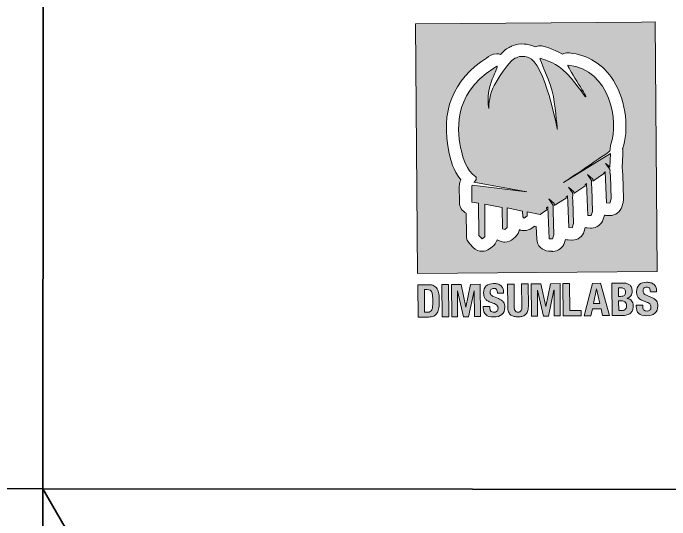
# Model space of a CAD drawing. Header units: inches. Extents: x -95 to 257, y 22 to 319.
# Drawn here: x 1.77 to 44.82, y 104.23 to 137.46 of the extents above; entities that cross this region are included whole.
import ezdxf

# ---------------------------------------------------------------- set-up
doc = ezdxf.new("R2010")
doc.units = ezdxf.units.IN
doc.header["$MEASUREMENT"] = 0
for name, color, linetype in [('cut half', 7, 'Continuous'), ('cut through', 7, 'Continuous'), ('engrave', 7, 'Continuous')]:
    doc.layers.add(name, color=color, linetype=linetype)

# ---------------------------------------------------------------- blocks, each defined once
blk = doc.blocks.new('block 10')
at = {"layer": 'cut half', "color": 7, "lineweight": 35, "true_color": 0xffffff}
for points in [[(-80.794, 106.323), (3.721, 106.265)], [(3.721, 106.265), (88.236, 106.206)]]:
    blk.add_lwpolyline(points, dxfattribs=at)
blk = doc.blocks.new('block 8')
at = {"layer": 'cut half'}
blk.add_blockref('block 10', (0, 0), dxfattribs=at)
blk = doc.blocks.new('block 7')
at = {"layer": 'cut half'}
blk.add_blockref('block 8', (0, 0), dxfattribs=at)
blk = doc.blocks.new('block 6')
at = {"layer": 'cut half', "color": 7, "lineweight": 35, "true_color": 0xffffff}
blk.add_lwpolyline([(3.816, 243.831), (3.721, 106.265)], dxfattribs=at)
at = {"layer": 'cut half'}
blk.add_blockref('block 7', (0, 0), dxfattribs=at)
blk = doc.blocks.new('block 5')
at = {"layer": 'cut half'}
blk.add_blockref('block 6', (0, 0), dxfattribs=at)
blk = doc.blocks.new('block 11')
at = {"layer": 'engrave', "true_color": 0xffffff}
h = blk.add_hatch(color=7, dxfattribs=at)
edge = h.paths.add_edge_path()
edge.add_spline(control_points=[(41.73, 128.422), (41.746, 128.352), (41.751, 128.279), (41.747, 128.206), (41.747, 128.206), (41.695, 127.321), (41.695, 127.321), (41.695, 127.31), (41.694, 127.298), (41.693, 127.288), (41.693, 127.288), (41.695, 127.278), (41.695, 127.278), (41.708, 127.217), (41.714, 127.156), (41.712, 127.093), (41.712, 127.093), (41.711, 127.065), (41.711, 127.065), (41.711, 127.065), (41.729, 126.901), (41.729, 126.901), (41.731, 126.881), (41.733, 126.86), (41.733, 126.84), (41.733, 126.84), (41.784, 125.303), (41.784, 125.303), (41.787, 125.215), (41.776, 125.128), (41.751, 125.045), (41.751, 125.045), (41.668, 124.766), (41.668, 124.766), (41.566, 124.421), (41.251, 124.187), (40.894, 124.184), (40.876, 124.184), (40.856, 124.184), (40.836, 124.185), (40.836, 124.185), (40.621, 124.198), (40.621, 124.198), (40.588, 124.202), (40.557, 124.204), (40.528, 124.21), (40.528, 124.21), (40.452, 123.954), (40.452, 123.954), (40.35, 123.608), (40.034, 123.373), (39.678, 123.37), (39.659, 123.369), (39.64, 123.37), (39.621, 123.371), (39.621, 123.371), (39.405, 123.384), (39.405, 123.384), (39.359, 123.387), (39.316, 123.393), (39.273, 123.403), (39.273, 123.403), (39.201, 123.16), (39.201, 123.16), (39.099, 122.815), (38.783, 122.579), (38.427, 122.576), (38.407, 122.576), (38.388, 122.576), (38.368, 122.578), (38.368, 122.578), (38.152, 122.591), (38.152, 122.591), (38.09, 122.595), (38.03, 122.606), (37.972, 122.623), (37.972, 122.623), (37.912, 122.421), (37.912, 122.421), (37.809, 122.077), (37.494, 121.843), (37.138, 121.84), (37.118, 121.839), (37.1, 121.84), (37.08, 121.841), (37.08, 121.841), (36.864, 121.854), (36.864, 121.854), (36.449, 121.881), (36.12, 122.215), (36.102, 122.63), (36.102, 122.63), (36.063, 123.476), (36.063, 123.476), (36.063, 123.476), (35.948, 123.5), (35.948, 123.5), (35.948, 123.5), (35.769, 123.365), (35.769, 123.365), (35.625, 123.256), (35.455, 123.202), (35.286, 123.2), (35.174, 123.2), (35.062, 123.221), (34.959, 123.266), (34.928, 123.088), (34.839, 122.924), (34.705, 122.801), (34.705, 122.801), (34.552, 122.662), (34.552, 122.662), (34.401, 122.524), (34.207, 122.45), (34.009, 122.448), (33.905, 122.448), (33.8, 122.467), (33.7, 122.508), (33.7, 122.508), (33.545, 122.569), (33.545, 122.569), (33.526, 122.577), (33.508, 122.585), (33.491, 122.593), (33.444, 122.411), (33.336, 122.249), (33.181, 122.136), (33.181, 122.136), (32.993, 121.999), (32.993, 121.999), (32.852, 121.895), (32.686, 121.843), (32.521, 121.842), (32.303, 121.84), (32.086, 121.926), (31.925, 122.094), (31.925, 122.094), (31.706, 122.323), (31.706, 122.323), (31.562, 122.472), (31.482, 122.672), (31.48, 122.879), (31.48, 122.879), (31.468, 124.339), (31.468, 124.339), (31.206, 124.474), (31.03, 124.747), (31.027, 125.055), (31.027, 125.055), (31.018, 126.105), (31.018, 126.105), (31.018, 126.167), (31.025, 126.228), (31.038, 126.289), (31.038, 126.289), (31.055, 126.364), (31.055, 126.364), (31.069, 126.425), (31.089, 126.483), (31.115, 126.537), (30.603, 127.148), (30.444, 127.869), (30.357, 128.261), (29.756, 130.999), (30.581, 133.105), (32.81, 134.521), (32.961, 134.636), (33.181, 134.791), (33.477, 134.793), (33.562, 134.794), (33.643, 134.782), (33.721, 134.76), (34.017, 135.075), (34.251, 135.22), (34.427, 135.281), (34.427, 135.281), (34.442, 135.287), (34.442, 135.287), (34.56, 135.342), (34.777, 135.442), (35.111, 135.444), (35.315, 135.446), (35.535, 135.41), (35.783, 135.336), (35.857, 135.313), (35.928, 135.285), (35.999, 135.249), (36.099, 135.292), (36.206, 135.315), (36.316, 135.316), (36.373, 135.316), (36.43, 135.311), (36.488, 135.299), (36.495, 135.298), (37.126, 135.157), (37.777, 134.768), (37.889, 134.825), (38.014, 134.857), (38.144, 134.858), (38.173, 134.858), (38.204, 134.857), (38.234, 134.854), (39.453, 134.732), (40.451, 134.105), (41.123, 133.043), (42.028, 131.609), (42.112, 129.695), (41.731, 128.61), (41.727, 128.597), (41.723, 128.58), (41.721, 128.561), (41.728, 128.514), (41.731, 128.468), (41.73, 128.422), (41.73, 128.422), (41.73, 128.422), (41.73, 128.422)], knot_values=[0, 0, 0, 0, 1, 1, 1, 2, 2, 2, 3, 3, 3, 4, 4, 4, 5, 5, 5, 6, 6, 6, 7, 7, 7, 8, 8, 8, 9, 9, 9, 10, 10, 10, 11, 11, 11, 12, 12, 12, 13, 13, 13, 14, 14, 14, 15, 15, 15, 16, 16, 16, 17, 17, 17, 18, 18, 18, 19, 19, 19, 20, 20, 20, 21, 21, 21, 22, 22, 22, 23, 23, 23, 24, 24, 24, 25, 25, 25, 26, 26, 26, 27, 27, 27, 28, 28, 28, 29, 29, 29, 30, 30, 30, 31, 31, 31, 32, 32, 32, 33, 33, 33, 34, 34, 34, 35, 35, 35, 36, 36, 36, 37, 37, 37, 38, 38, 38, 39, 39, 39, 40, 40, 40, 41, 41, 41, 42, 42, 42, 43, 43, 43, 44, 44, 44, 45, 45, 45, 46, 46, 46, 47, 47, 47, 48, 48, 48, 49, 49, 49, 50, 50, 50, 51, 51, 51, 52, 52, 52, 53, 53, 53, 54, 54, 54, 55, 55, 55, 56, 56, 56, 57, 57, 57, 58, 58, 58, 59, 59, 59, 60, 60, 60, 61, 61, 61, 62, 62, 62, 63, 63, 63, 64, 64, 64, 65, 65, 65, 66, 66, 66, 67, 67, 67, 68, 68, 68, 69, 69, 69, 70, 70, 70, 71, 71, 71, 72, 72, 72, 72], degree=3, periodic=1)
h.paths.add_polyline_path([(42.966, 136.88), (28.145, 136.757), (28.282, 120.395), (43.987, 120.527), (43.85, 136.887)])
h = blk.add_hatch(color=7, dxfattribs=at)
edge = h.paths.add_edge_path()
edge.add_spline(control_points=[(38.152, 134.043), (38.152, 134.043), (38.15, 134.043), (38.15, 134.043), (38.077, 134.042), (38.396, 133.525), (38.717, 133.008), (39.039, 132.491), (39.364, 131.974), (39.298, 131.973), (39.296, 131.973), (39.294, 131.973), (39.293, 131.973), (39.22, 131.994), (38.588, 133.06), (37.789, 133.761), (37.194, 134.282), (36.378, 134.49), (36.321, 134.502), (36.321, 134.502), (36.32, 134.502), (36.32, 134.502), (36.231, 134.501), (37.075, 132.788), (37.188, 132.005), (37.336, 130.976), (37.448, 129.827), (37.448, 129.827), (37.448, 129.827), (36.617, 134.233), (35.547, 134.556), (35.365, 134.611), (35.227, 134.631), (35.118, 134.63), (34.893, 134.628), (34.794, 134.541), (34.688, 134.509), (34.419, 134.429), (33.811, 133.637), (33.293, 132.715), (33.049, 132.28), (32.912, 131.416), (32.955, 131.2), (32.665, 132.638), (33.663, 133.98), (33.484, 133.978), (33.453, 133.978), (33.389, 133.938), (33.275, 133.852), (30.469, 132.087), (30.911, 129.538), (31.153, 128.435), (31.259, 127.953), (31.448, 127.183), (32.111, 126.718), (32.114, 126.703), (32.118, 126.687), (32.12, 126.674), (32.12, 126.674), (32.122, 126.673), (32.122, 126.673), (32.123, 126.671), (32.122, 126.668), (32.122, 126.664), (32.142, 126.573), (32.141, 126.542), (32.017, 126.39), (32.017, 126.39), (31.989, 126.387), (31.989, 126.387), (31.982, 126.38), (31.979, 126.377), (31.978, 126.376), (31.978, 126.376), (35.444, 125.734), (35.444, 125.734), (35.444, 125.734), (31.85, 126.187), (31.85, 126.187), (31.85, 126.187), (31.833, 126.111), (31.833, 126.111), (31.833, 126.111), (31.842, 125.062), (31.842, 125.062), (31.842, 125.062), (32.277, 124.995), (32.277, 124.995), (32.277, 124.995), (32.294, 122.886), (32.294, 122.886), (32.294, 122.886), (32.514, 122.657), (32.514, 122.657), (32.514, 122.657), (32.702, 122.794), (32.702, 122.794), (32.702, 122.794), (32.688, 124.93), (32.688, 124.93), (32.688, 124.93), (33.818, 124.71), (33.818, 124.71), (33.818, 124.71), (33.847, 123.325), (33.847, 123.325), (33.847, 123.325), (34.003, 123.263), (34.003, 123.263), (34.003, 123.263), (34.156, 123.403), (34.156, 123.403), (34.156, 123.403), (34.15, 124.683), (34.15, 124.683), (34.15, 124.683), (35.168, 124.483), (35.168, 124.483), (35.168, 124.483), (35.19, 124.114), (35.19, 124.114), (35.19, 124.114), (35.278, 124.014), (35.278, 124.014), (35.278, 124.014), (35.471, 124.161), (35.471, 124.161), (35.471, 124.161), (35.475, 124.423), (35.475, 124.423), (35.475, 124.423), (36.322, 124.256), (36.322, 124.256), (36.322, 124.256), (36.694, 124.508), (36.694, 124.508), (36.694, 124.508), (36.745, 124.541), (36.745, 124.541), (36.745, 124.541), (36.737, 124.688), (36.737, 124.688), (36.737, 124.688), (36.82, 124.767), (36.82, 124.767), (36.82, 124.767), (36.915, 122.667), (36.915, 122.667), (36.915, 122.667), (37.131, 122.653), (37.131, 122.653), (37.131, 122.653), (37.214, 122.932), (37.214, 122.932), (37.214, 122.932), (37.163, 124.47), (37.163, 124.47), (37.163, 124.47), (37.163, 124.644), (37.163, 124.644), (37.163, 124.644), (37.162, 124.787), (37.162, 124.787), (37.162, 124.787), (37.163, 124.788), (37.163, 124.788), (37.163, 124.788), (37.158, 124.891), (37.158, 124.891), (37.158, 124.891), (36.889, 125.276), (36.889, 125.276), (36.889, 125.276), (37.24, 124.969), (37.24, 124.969), (37.24, 124.969), (37.244, 124.84), (37.244, 124.84), (37.244, 124.84), (37.913, 125.269), (37.913, 125.269), (37.913, 125.269), (38.013, 125.333), (38.013, 125.333), (38.013, 125.333), (38.02, 125.429), (38.02, 125.429), (38.02, 125.429), (38.102, 125.487), (38.102, 125.487), (38.102, 125.487), (38.128, 125.053), (38.128, 125.053), (38.128, 125.053), (38.204, 123.404), (38.204, 123.404), (38.204, 123.404), (38.42, 123.391), (38.42, 123.391), (38.42, 123.391), (38.502, 123.668), (38.502, 123.668), (38.502, 123.668), (38.451, 125.206), (38.451, 125.206), (38.451, 125.206), (38.447, 125.335), (38.447, 125.335), (38.447, 125.335), (38.451, 125.545), (38.451, 125.545), (38.451, 125.545), (38.445, 125.667), (38.445, 125.667), (38.445, 125.667), (38.176, 126.052), (38.176, 126.052), (38.176, 126.052), (38.528, 125.745), (38.528, 125.745), (38.528, 125.745), (38.531, 125.631), (38.531, 125.631), (38.531, 125.631), (39.173, 126.064), (39.173, 126.064), (39.173, 126.064), (39.278, 126.131), (39.278, 126.131), (39.278, 126.131), (39.278, 126.211), (39.278, 126.211), (39.278, 126.211), (39.357, 126.279), (39.357, 126.279), (39.357, 126.279), (39.454, 124.197), (39.454, 124.197), (39.454, 124.197), (39.67, 124.184), (39.67, 124.184), (39.67, 124.184), (39.753, 124.462), (39.753, 124.462), (39.753, 124.462), (39.702, 126), (39.702, 126), (39.702, 126), (39.69, 126.217), (39.69, 126.217), (39.69, 126.217), (39.693, 126.349), (39.693, 126.349), (39.693, 126.349), (39.685, 126.497), (39.685, 126.497), (39.685, 126.497), (39.416, 126.882), (39.416, 126.882), (39.416, 126.882), (39.768, 126.574), (39.768, 126.574), (39.768, 126.574), (39.771, 126.45), (39.771, 126.45), (39.771, 126.45), (40.462, 126.933), (40.462, 126.933), (40.462, 126.933), (40.507, 126.961), (40.507, 126.961), (40.507, 126.961), (40.506, 127.025), (40.506, 127.025), (40.506, 127.025), (40.581, 127.064), (40.581, 127.064), (40.581, 127.064), (40.672, 125.011), (40.672, 125.011), (40.672, 125.011), (40.888, 124.998), (40.888, 124.998), (40.888, 124.998), (40.97, 125.276), (40.97, 125.276), (40.97, 125.276), (40.919, 126.814), (40.919, 126.814), (40.919, 126.814), (40.895, 127.031), (40.895, 127.031), (40.895, 127.031), (40.898, 127.115), (40.898, 127.115), (40.898, 127.115), (40.882, 127.189), (40.882, 127.189), (40.882, 127.189), (40.881, 127.191), (40.881, 127.191), (40.881, 127.191), (40.881, 127.195), (40.881, 127.195), (40.881, 127.195), (40.875, 127.224), (40.875, 127.224), (40.875, 127.224), (40.606, 127.609), (40.606, 127.609), (40.606, 127.609), (40.78, 127.458), (40.883, 127.368), (40.883, 127.368), (40.933, 128.253), (40.933, 128.253), (40.933, 128.253), (37.857, 126.356), (37.857, 126.356), (37.857, 126.356), (40.763, 128.29), (40.86, 128.405), (40.86, 128.405), (40.916, 128.434), (40.916, 128.434), (40.916, 128.434), (40.896, 128.477), (40.896, 128.477), (40.895, 128.49), (40.902, 128.694), (40.958, 128.868), (41.478, 130.317), (40.928, 133.766), (38.152, 134.043)], knot_values=[0, 0, 0, 0, 1, 1, 1, 2, 2, 2, 3, 3, 3, 4, 4, 4, 5, 5, 5, 6, 6, 6, 7, 7, 7, 8, 8, 8, 9, 9, 9, 10, 10, 10, 11, 11, 11, 12, 12, 12, 13, 13, 13, 14, 14, 14, 15, 15, 15, 16, 16, 16, 17, 17, 17, 18, 18, 18, 19, 19, 19, 20, 20, 20, 21, 21, 21, 22, 22, 22, 23, 23, 23, 24, 24, 24, 25, 25, 25, 26, 26, 26, 27, 27, 27, 28, 28, 28, 29, 29, 29, 30, 30, 30, 31, 31, 31, 32, 32, 32, 33, 33, 33, 34, 34, 34, 35, 35, 35, 36, 36, 36, 37, 37, 37, 38, 38, 38, 39, 39, 39, 40, 40, 40, 41, 41, 41, 42, 42, 42, 43, 43, 43, 44, 44, 44, 45, 45, 45, 46, 46, 46, 47, 47, 47, 48, 48, 48, 49, 49, 49, 50, 50, 50, 51, 51, 51, 52, 52, 52, 53, 53, 53, 54, 54, 54, 55, 55, 55, 56, 56, 56, 57, 57, 57, 58, 58, 58, 59, 59, 59, 60, 60, 60, 61, 61, 61, 62, 62, 62, 63, 63, 63, 64, 64, 64, 65, 65, 65, 66, 66, 66, 67, 67, 67, 68, 68, 68, 69, 69, 69, 70, 70, 70, 71, 71, 71, 72, 72, 72, 73, 73, 73, 74, 74, 74, 75, 75, 75, 76, 76, 76, 77, 77, 77, 78, 78, 78, 79, 79, 79, 80, 80, 80, 81, 81, 81, 82, 82, 82, 83, 83, 83, 84, 84, 84, 85, 85, 85, 86, 86, 86, 87, 87, 87, 88, 88, 88, 89, 89, 89, 90, 90, 90, 91, 91, 91, 92, 92, 92, 93, 93, 93, 94, 94, 94, 95, 95, 95, 96, 96, 96, 97, 97, 97, 98, 98, 98, 99, 99, 99, 100, 100, 100, 101, 101, 101, 102, 102, 102, 103, 103, 103, 104, 104, 104, 105, 105, 105, 106, 106, 106, 107, 107, 107, 108, 108, 108, 109, 109, 109, 110, 110, 110, 111, 111, 111, 111], degree=3, periodic=1)
h = blk.add_hatch(color=7, dxfattribs=at)
edge = h.paths.add_edge_path()
edge.add_spline(control_points=[(33.018, 118.164), (33.019, 118.114), (33.023, 118.069), (33.031, 118.029), (33.039, 117.989), (33.055, 117.955), (33.077, 117.927), (33.099, 117.899), (33.128, 117.878), (33.165, 117.862), (33.202, 117.847), (33.248, 117.839), (33.303, 117.84), (33.369, 117.84), (33.427, 117.862), (33.479, 117.906), (33.531, 117.948), (33.557, 118.014), (33.556, 118.103), (33.556, 118.151), (33.549, 118.191), (33.536, 118.226), (33.523, 118.26), (33.501, 118.292), (33.471, 118.319), (33.441, 118.347), (33.402, 118.372), (33.353, 118.394), (33.305, 118.416), (33.245, 118.439), (33.173, 118.463), (33.078, 118.493), (32.996, 118.527), (32.926, 118.564), (32.856, 118.601), (32.798, 118.645), (32.751, 118.695), (32.704, 118.745), (32.67, 118.803), (32.647, 118.87), (32.624, 118.935), (32.614, 119.012), (32.613, 119.099), (32.611, 119.308), (32.668, 119.466), (32.784, 119.569), (32.9, 119.673), (33.06, 119.726), (33.264, 119.728), (33.359, 119.728), (33.446, 119.719), (33.526, 119.699), (33.607, 119.679), (33.676, 119.646), (33.735, 119.599), (33.794, 119.553), (33.84, 119.495), (33.873, 119.423), (33.906, 119.351), (33.924, 119.264), (33.925, 119.163), (33.925, 119.163), (33.925, 119.104), (33.925, 119.104), (33.925, 119.104), (33.515, 119.101), (33.515, 119.101), (33.514, 119.201), (33.496, 119.279), (33.46, 119.333), (33.424, 119.387), (33.364, 119.414), (33.281, 119.413), (33.234, 119.413), (33.194, 119.405), (33.162, 119.391), (33.131, 119.377), (33.106, 119.359), (33.087, 119.336), (33.069, 119.313), (33.056, 119.287), (33.049, 119.257), (33.042, 119.227), (33.039, 119.196), (33.04, 119.164), (33.04, 119.1), (33.055, 119.045), (33.083, 119), (33.111, 118.956), (33.171, 118.916), (33.262, 118.879), (33.262, 118.879), (33.593, 118.739), (33.593, 118.739), (33.674, 118.704), (33.74, 118.668), (33.792, 118.629), (33.844, 118.591), (33.885, 118.55), (33.916, 118.505), (33.948, 118.462), (33.97, 118.412), (33.982, 118.359), (33.994, 118.306), (34, 118.246), (34.001, 118.181), (34.003, 117.957), (33.939, 117.794), (33.811, 117.691), (33.682, 117.588), (33.501, 117.535), (33.27, 117.534), (33.028, 117.531), (32.855, 117.583), (32.75, 117.687), (32.646, 117.791), (32.592, 117.941), (32.591, 118.137), (32.591, 118.137), (32.59, 118.223), (32.59, 118.223), (32.59, 118.223), (33.018, 118.226), (33.018, 118.226), (33.018, 118.226), (33.018, 118.164), (33.018, 118.164)], knot_values=[0, 0, 0, 0, 1, 1, 1, 2, 2, 2, 3, 3, 3, 4, 4, 4, 5, 5, 5, 6, 6, 6, 7, 7, 7, 8, 8, 8, 9, 9, 9, 10, 10, 10, 11, 11, 11, 12, 12, 12, 13, 13, 13, 14, 14, 14, 15, 15, 15, 16, 16, 16, 17, 17, 17, 18, 18, 18, 19, 19, 19, 20, 20, 20, 21, 21, 21, 22, 22, 22, 23, 23, 23, 24, 24, 24, 25, 25, 25, 26, 26, 26, 27, 27, 27, 28, 28, 28, 29, 29, 29, 30, 30, 30, 31, 31, 31, 32, 32, 32, 33, 33, 33, 34, 34, 34, 35, 35, 35, 36, 36, 36, 37, 37, 37, 38, 38, 38, 39, 39, 39, 40, 40, 40, 41, 41, 41, 42, 42, 42, 42], degree=3, periodic=1)
h = blk.add_hatch(color=7, dxfattribs=at)
edge = h.paths.add_edge_path()
edge.add_spline(control_points=[(34.618, 118.219), (34.619, 118.165), (34.623, 118.116), (34.63, 118.072), (34.637, 118.028), (34.65, 117.989), (34.669, 117.957), (34.688, 117.924), (34.715, 117.899), (34.747, 117.88), (34.78, 117.862), (34.821, 117.853), (34.871, 117.853), (34.922, 117.853), (34.964, 117.863), (34.995, 117.882), (35.026, 117.902), (35.052, 117.927), (35.07, 117.96), (35.088, 117.993), (35.101, 118.031), (35.108, 118.076), (35.114, 118.121), (35.117, 118.17), (35.117, 118.223), (35.117, 118.223), (35.105, 119.702), (35.105, 119.702), (35.105, 119.702), (35.532, 119.705), (35.532, 119.705), (35.532, 119.705), (35.544, 118.227), (35.544, 118.227), (35.545, 118.091), (35.528, 117.981), (35.491, 117.892), (35.454, 117.804), (35.404, 117.733), (35.341, 117.681), (35.278, 117.629), (35.206, 117.595), (35.126, 117.576), (35.044, 117.558), (34.96, 117.548), (34.873, 117.547), (34.786, 117.547), (34.702, 117.554), (34.621, 117.569), (34.539, 117.584), (34.466, 117.616), (34.403, 117.663), (34.339, 117.712), (34.288, 117.78), (34.25, 117.868), (34.212, 117.957), (34.192, 118.073), (34.191, 118.215), (34.191, 118.215), (34.178, 119.694), (34.178, 119.694), (34.178, 119.694), (34.606, 119.697), (34.606, 119.697), (34.606, 119.697), (34.618, 118.219), (34.618, 118.219)], knot_values=[0, 0, 0, 0, 1, 1, 1, 2, 2, 2, 3, 3, 3, 4, 4, 4, 5, 5, 5, 6, 6, 6, 7, 7, 7, 8, 8, 8, 9, 9, 9, 10, 10, 10, 11, 11, 11, 12, 12, 12, 13, 13, 13, 14, 14, 14, 15, 15, 15, 16, 16, 16, 17, 17, 17, 18, 18, 18, 19, 19, 19, 20, 20, 20, 21, 21, 21, 22, 22, 22, 22], degree=3, periodic=1)
for points in [[(36.372, 119.712), (36.688, 118.218), (36.694, 118.218), (36.987, 119.717), (37.619, 119.723), (37.637, 117.603), (37.245, 117.6), (37.231, 119.292), (37.225, 119.292), (36.862, 117.597), (36.53, 117.594), (36.138, 119.283), (36.133, 119.283), (36.146, 117.591), (35.755, 117.588), (35.737, 119.707)], [(37.812, 119.724), (38.24, 119.728), (38.254, 117.958), (39.012, 117.965), (39.014, 117.615), (37.83, 117.605)], [(29.882, 119.658), (30.31, 119.662), (30.328, 117.542), (29.9, 117.538)], [(31.135, 119.669), (31.45, 118.175), (31.456, 118.175), (31.75, 119.674), (32.382, 119.679), (32.4, 117.559), (32.008, 117.556), (31.994, 119.248), (31.988, 119.248), (31.625, 117.553), (31.292, 117.55), (30.901, 119.24), (30.896, 119.239), (30.91, 117.547), (30.518, 117.544), (30.5, 119.663)]]:
    blk.add_hatch(color=7, dxfattribs=at).paths.add_polyline_path(points)
h = blk.add_hatch(color=7, dxfattribs=at)
h.paths.add_polyline_path([(40.231, 118.423), (40.018, 119.375), (40.012, 119.374), (39.815, 118.42)])
h.paths.add_polyline_path([(40.277, 119.745), (40.855, 117.63), (40.41, 117.626), (40.308, 118.073), (39.744, 118.068), (39.65, 117.62), (39.204, 117.616), (39.748, 119.74)])
h = blk.add_hatch(color=7, dxfattribs=at)
edge = h.paths.add_edge_path()
edge.add_spline(control_points=[(41.633, 117.951), (41.736, 117.952), (41.819, 117.975), (41.882, 118.022), (41.945, 118.067), (41.976, 118.152), (41.975, 118.274), (41.975, 118.336), (41.965, 118.387), (41.948, 118.427), (41.931, 118.467), (41.908, 118.5), (41.879, 118.524), (41.851, 118.55), (41.816, 118.566), (41.777, 118.576), (41.737, 118.585), (41.693, 118.59), (41.646, 118.59), (41.646, 118.59), (41.462, 118.588), (41.462, 118.588), (41.462, 118.588), (41.467, 117.95), (41.467, 117.95), (41.467, 117.95), (41.633, 117.951), (41.633, 117.951), (41.633, 117.951), (41.633, 117.951), (41.633, 117.951)], knot_values=[0, 0, 0, 0, 1, 1, 1, 2, 2, 2, 3, 3, 3, 4, 4, 4, 5, 5, 5, 6, 6, 6, 7, 7, 7, 8, 8, 8, 9, 9, 9, 10, 10, 10, 10], degree=3, periodic=1)
edge = h.paths.add_edge_path()
edge.add_spline(control_points=[(41.581, 118.885), (41.7, 118.886), (41.786, 118.909), (41.84, 118.952), (41.894, 118.995), (41.921, 119.066), (41.92, 119.168), (41.919, 119.268), (41.894, 119.34), (41.844, 119.38), (41.795, 119.422), (41.716, 119.442), (41.608, 119.441), (41.608, 119.441), (41.454, 119.44), (41.454, 119.44), (41.454, 119.44), (41.459, 118.884), (41.459, 118.884), (41.459, 118.884), (41.581, 118.885), (41.581, 118.885), (41.581, 118.885), (41.581, 118.885), (41.581, 118.885)], knot_values=[0, 0, 0, 0, 1, 1, 1, 2, 2, 2, 3, 3, 3, 4, 4, 4, 5, 5, 5, 6, 6, 6, 7, 7, 7, 8, 8, 8, 8], degree=3, periodic=1)
edge = h.paths.add_edge_path()
edge.add_spline(control_points=[(41.74, 119.757), (41.827, 119.758), (41.908, 119.749), (41.982, 119.732), (42.057, 119.715), (42.12, 119.685), (42.175, 119.645), (42.228, 119.604), (42.27, 119.549), (42.3, 119.48), (42.331, 119.411), (42.346, 119.325), (42.347, 119.224), (42.348, 119.11), (42.322, 119.011), (42.269, 118.928), (42.217, 118.846), (42.137, 118.789), (42.031, 118.759), (42.031, 118.759), (42.031, 118.753), (42.031, 118.753), (42.15, 118.738), (42.244, 118.688), (42.313, 118.604), (42.384, 118.519), (42.419, 118.406), (42.42, 118.263), (42.421, 118.181), (42.411, 118.101), (42.39, 118.026), (42.368, 117.95), (42.332, 117.884), (42.28, 117.827), (42.228, 117.77), (42.16, 117.724), (42.077, 117.69), (41.993, 117.656), (41.888, 117.638), (41.763, 117.637), (41.763, 117.637), (41.042, 117.631), (41.042, 117.631), (41.042, 117.631), (41.025, 119.751), (41.025, 119.751), (41.025, 119.751), (41.74, 119.757), (41.74, 119.757)], knot_values=[0, 0, 0, 0, 1, 1, 1, 2, 2, 2, 3, 3, 3, 4, 4, 4, 5, 5, 5, 6, 6, 6, 7, 7, 7, 8, 8, 8, 9, 9, 9, 10, 10, 10, 11, 11, 11, 12, 12, 12, 13, 13, 13, 14, 14, 14, 15, 15, 15, 16, 16, 16, 16], degree=3, periodic=1)
h = blk.add_hatch(color=7, dxfattribs=at)
edge = h.paths.add_edge_path()
edge.add_spline(control_points=[(43.044, 118.248), (43.045, 118.198), (43.049, 118.153), (43.057, 118.112), (43.065, 118.072), (43.08, 118.038), (43.103, 118.011), (43.125, 117.983), (43.154, 117.961), (43.191, 117.946), (43.227, 117.93), (43.273, 117.923), (43.329, 117.923), (43.394, 117.924), (43.453, 117.946), (43.505, 117.989), (43.557, 118.032), (43.583, 118.098), (43.582, 118.187), (43.581, 118.235), (43.575, 118.275), (43.562, 118.31), (43.549, 118.344), (43.527, 118.376), (43.497, 118.403), (43.467, 118.43), (43.428, 118.455), (43.379, 118.477), (43.331, 118.5), (43.27, 118.522), (43.199, 118.546), (43.104, 118.577), (43.021, 118.611), (42.952, 118.648), (42.882, 118.684), (42.824, 118.728), (42.777, 118.778), (42.73, 118.829), (42.695, 118.886), (42.673, 118.953), (42.651, 119.019), (42.639, 119.095), (42.638, 119.183), (42.637, 119.392), (42.694, 119.549), (42.81, 119.653), (42.926, 119.757), (43.085, 119.809), (43.29, 119.811), (43.384, 119.812), (43.472, 119.803), (43.553, 119.783), (43.633, 119.763), (43.702, 119.729), (43.761, 119.683), (43.82, 119.637), (43.866, 119.579), (43.899, 119.506), (43.933, 119.434), (43.949, 119.348), (43.95, 119.247), (43.95, 119.247), (43.951, 119.188), (43.951, 119.188), (43.951, 119.188), (43.541, 119.184), (43.541, 119.184), (43.54, 119.285), (43.522, 119.363), (43.486, 119.416), (43.449, 119.471), (43.39, 119.498), (43.307, 119.497), (43.259, 119.496), (43.22, 119.489), (43.188, 119.475), (43.157, 119.461), (43.131, 119.442), (43.113, 119.419), (43.094, 119.397), (43.082, 119.37), (43.075, 119.341), (43.068, 119.311), (43.065, 119.28), (43.065, 119.248), (43.066, 119.183), (43.08, 119.129), (43.108, 119.084), (43.137, 119.04), (43.196, 118.999), (43.288, 118.962), (43.288, 118.962), (43.618, 118.822), (43.618, 118.822), (43.7, 118.788), (43.766, 118.751), (43.818, 118.712), (43.87, 118.675), (43.912, 118.634), (43.942, 118.589), (43.973, 118.545), (43.995, 118.496), (44.007, 118.443), (44.02, 118.39), (44.026, 118.33), (44.027, 118.265), (44.028, 118.041), (43.965, 117.878), (43.836, 117.775), (43.708, 117.672), (43.528, 117.619), (43.296, 117.617), (43.054, 117.615), (42.881, 117.666), (42.776, 117.77), (42.671, 117.874), (42.619, 118.024), (42.617, 118.221), (42.617, 118.221), (42.616, 118.306), (42.616, 118.306), (42.616, 118.306), (43.044, 118.31), (43.044, 118.31), (43.044, 118.31), (43.044, 118.248), (43.044, 118.248)], knot_values=[0, 0, 0, 0, 1, 1, 1, 2, 2, 2, 3, 3, 3, 4, 4, 4, 5, 5, 5, 6, 6, 6, 7, 7, 7, 8, 8, 8, 9, 9, 9, 10, 10, 10, 11, 11, 11, 12, 12, 12, 13, 13, 13, 14, 14, 14, 15, 15, 15, 16, 16, 16, 17, 17, 17, 18, 18, 18, 19, 19, 19, 20, 20, 20, 21, 21, 21, 22, 22, 22, 23, 23, 23, 24, 24, 24, 25, 25, 25, 26, 26, 26, 27, 27, 27, 28, 28, 28, 29, 29, 29, 30, 30, 30, 31, 31, 31, 32, 32, 32, 33, 33, 33, 34, 34, 34, 35, 35, 35, 36, 36, 36, 37, 37, 37, 38, 38, 38, 39, 39, 39, 40, 40, 40, 41, 41, 41, 42, 42, 42, 42], degree=3, periodic=1)
h = blk.add_hatch(color=7, dxfattribs=at)
edge = h.paths.add_edge_path()
edge.add_spline(control_points=[(28.93, 117.846), (29.005, 117.846), (29.065, 117.859), (29.11, 117.885), (29.155, 117.911), (29.191, 117.954), (29.218, 118.014), (29.244, 118.073), (29.261, 118.152), (29.269, 118.249), (29.277, 118.346), (29.281, 118.467), (29.279, 118.611), (29.278, 118.732), (29.273, 118.838), (29.265, 118.928), (29.256, 119.019), (29.24, 119.095), (29.214, 119.155), (29.189, 119.215), (29.152, 119.261), (29.103, 119.291), (29.054, 119.321), (28.989, 119.336), (28.908, 119.335), (28.908, 119.335), (28.727, 119.334), (28.727, 119.334), (28.727, 119.334), (28.74, 117.844), (28.74, 117.844), (28.74, 117.844), (28.93, 117.846), (28.93, 117.846), (28.93, 117.846), (28.93, 117.846), (28.93, 117.846)], knot_values=[0, 0, 0, 0, 1, 1, 1, 2, 2, 2, 3, 3, 3, 4, 4, 4, 5, 5, 5, 6, 6, 6, 7, 7, 7, 8, 8, 8, 9, 9, 9, 10, 10, 10, 11, 11, 11, 12, 12, 12, 12], degree=3, periodic=1)
edge = h.paths.add_edge_path()
edge.add_spline(control_points=[(28.998, 119.651), (29.146, 119.652), (29.266, 119.629), (29.358, 119.581), (29.449, 119.533), (29.52, 119.465), (29.572, 119.375), (29.623, 119.285), (29.658, 119.177), (29.676, 119.051), (29.696, 118.924), (29.706, 118.782), (29.707, 118.627), (29.708, 118.44), (29.698, 118.279), (29.677, 118.141), (29.655, 118.003), (29.617, 117.889), (29.563, 117.8), (29.507, 117.71), (29.434, 117.643), (29.341, 117.599), (29.249, 117.555), (29.131, 117.532), (28.988, 117.53), (28.988, 117.53), (28.315, 117.525), (28.315, 117.525), (28.315, 117.525), (28.297, 119.645), (28.297, 119.645), (28.297, 119.645), (28.998, 119.651), (28.998, 119.651)], knot_values=[0, 0, 0, 0, 1, 1, 1, 2, 2, 2, 3, 3, 3, 4, 4, 4, 5, 5, 5, 6, 6, 6, 7, 7, 7, 8, 8, 8, 9, 9, 9, 10, 10, 10, 11, 11, 11, 11], degree=3, periodic=1)
at = {"layer": 'engrave', "lineweight": 0}
for points in [[(42.966, 136.88), (28.145, 136.757), (28.282, 120.395), (43.987, 120.527), (43.85, 136.887), (42.966, 136.88)], [(36.372, 119.712), (36.688, 118.218), (36.694, 118.218), (36.987, 119.717), (37.619, 119.723), (37.637, 117.603), (37.245, 117.6), (37.231, 119.292), (37.225, 119.292), (36.862, 117.597), (36.53, 117.594), (36.138, 119.283), (36.133, 119.283), (36.146, 117.591), (35.755, 117.588), (35.737, 119.707), (36.372, 119.712)], [(37.812, 119.724), (38.24, 119.728), (38.254, 117.958), (39.012, 117.965), (39.014, 117.615), (37.83, 117.605), (37.812, 119.724)], [(40.277, 119.745), (40.855, 117.63), (40.41, 117.626), (40.308, 118.073), (39.744, 118.068), (39.65, 117.62), (39.204, 117.616), (39.748, 119.74), (40.277, 119.745)], [(29.882, 119.658), (30.31, 119.662), (30.328, 117.542), (29.9, 117.538), (29.882, 119.658)], [(31.135, 119.669), (31.45, 118.175), (31.456, 118.175), (31.75, 119.674), (32.382, 119.679), (32.4, 117.559), (32.008, 117.556), (31.994, 119.248), (31.988, 119.248), (31.625, 117.553), (31.292, 117.55), (30.901, 119.24), (30.896, 119.239), (30.91, 117.547), (30.518, 117.544), (30.5, 119.663), (31.135, 119.669)], [(40.231, 118.423), (40.018, 119.375), (40.012, 119.374), (39.815, 118.42), (40.231, 118.423), (40.231, 118.423)]]:
    blk.add_lwpolyline(points, dxfattribs=at)
for points, knots in [([(41.73, 128.422), (41.746, 128.352), (41.751, 128.279), (41.747, 128.206), (41.747, 128.206), (41.695, 127.321), (41.695, 127.321), (41.695, 127.31), (41.694, 127.298), (41.693, 127.288), (41.693, 127.288), (41.695, 127.278), (41.695, 127.278), (41.708, 127.217), (41.714, 127.156), (41.712, 127.093), (41.712, 127.093), (41.711, 127.065), (41.711, 127.065), (41.711, 127.065), (41.729, 126.901), (41.729, 126.901), (41.731, 126.881), (41.733, 126.86), (41.733, 126.84), (41.733, 126.84), (41.784, 125.303), (41.784, 125.303), (41.787, 125.215), (41.776, 125.128), (41.751, 125.045), (41.751, 125.045), (41.668, 124.766), (41.668, 124.766), (41.566, 124.421), (41.251, 124.187), (40.894, 124.184), (40.876, 124.184), (40.856, 124.184), (40.836, 124.185), (40.836, 124.185), (40.621, 124.198), (40.621, 124.198), (40.588, 124.202), (40.557, 124.204), (40.528, 124.21), (40.528, 124.21), (40.452, 123.954), (40.452, 123.954), (40.35, 123.608), (40.034, 123.373), (39.678, 123.37), (39.659, 123.369), (39.64, 123.37), (39.621, 123.371), (39.621, 123.371), (39.405, 123.384), (39.405, 123.384), (39.359, 123.387), (39.316, 123.393), (39.273, 123.403), (39.273, 123.403), (39.201, 123.16), (39.201, 123.16), (39.099, 122.815), (38.783, 122.579), (38.427, 122.576), (38.407, 122.576), (38.388, 122.576), (38.368, 122.578), (38.368, 122.578), (38.152, 122.591), (38.152, 122.591), (38.09, 122.595), (38.03, 122.606), (37.972, 122.623), (37.972, 122.623), (37.912, 122.421), (37.912, 122.421), (37.809, 122.077), (37.494, 121.843), (37.138, 121.84), (37.118, 121.839), (37.1, 121.84), (37.08, 121.841), (37.08, 121.841), (36.864, 121.854), (36.864, 121.854), (36.449, 121.881), (36.12, 122.215), (36.102, 122.63), (36.102, 122.63), (36.063, 123.476), (36.063, 123.476), (36.063, 123.476), (35.948, 123.5), (35.948, 123.5), (35.948, 123.5), (35.769, 123.365), (35.769, 123.365), (35.625, 123.256), (35.455, 123.202), (35.286, 123.2), (35.174, 123.2), (35.062, 123.221), (34.959, 123.266), (34.928, 123.088), (34.839, 122.924), (34.705, 122.801), (34.705, 122.801), (34.552, 122.662), (34.552, 122.662), (34.401, 122.524), (34.207, 122.45), (34.009, 122.448), (33.905, 122.448), (33.8, 122.467), (33.7, 122.508), (33.7, 122.508), (33.545, 122.569), (33.545, 122.569), (33.526, 122.577), (33.508, 122.585), (33.491, 122.593), (33.444, 122.411), (33.336, 122.249), (33.181, 122.136), (33.181, 122.136), (32.993, 121.999), (32.993, 121.999), (32.852, 121.895), (32.686, 121.843), (32.521, 121.842), (32.303, 121.84), (32.086, 121.926), (31.925, 122.094), (31.925, 122.094), (31.706, 122.323), (31.706, 122.323), (31.562, 122.472), (31.482, 122.672), (31.48, 122.879), (31.48, 122.879), (31.468, 124.339), (31.468, 124.339), (31.206, 124.474), (31.03, 124.747), (31.027, 125.055), (31.027, 125.055), (31.018, 126.105), (31.018, 126.105), (31.018, 126.167), (31.025, 126.228), (31.038, 126.289), (31.038, 126.289), (31.055, 126.364), (31.055, 126.364), (31.069, 126.425), (31.089, 126.483), (31.115, 126.537), (30.603, 127.148), (30.444, 127.869), (30.357, 128.261), (29.756, 130.999), (30.581, 133.105), (32.81, 134.521), (32.961, 134.636), (33.181, 134.791), (33.477, 134.793), (33.562, 134.794), (33.643, 134.782), (33.721, 134.76), (34.017, 135.075), (34.251, 135.22), (34.427, 135.281), (34.427, 135.281), (34.442, 135.287), (34.442, 135.287), (34.56, 135.342), (34.777, 135.442), (35.111, 135.444), (35.315, 135.446), (35.535, 135.41), (35.783, 135.336), (35.857, 135.313), (35.928, 135.285), (35.999, 135.249), (36.099, 135.292), (36.206, 135.315), (36.316, 135.316), (36.373, 135.316), (36.43, 135.311), (36.488, 135.299), (36.495, 135.298), (37.126, 135.157), (37.777, 134.768), (37.889, 134.825), (38.014, 134.857), (38.144, 134.858), (38.173, 134.858), (38.204, 134.857), (38.234, 134.854), (39.453, 134.732), (40.451, 134.105), (41.123, 133.043), (42.028, 131.609), (42.112, 129.695), (41.731, 128.61), (41.727, 128.597), (41.723, 128.58), (41.721, 128.561), (41.728, 128.514), (41.731, 128.468), (41.73, 128.422), (41.73, 128.422), (41.73, 128.422), (41.73, 128.422)], [0, 0, 0, 0, 1, 1, 1, 2, 2, 2, 3, 3, 3, 4, 4, 4, 5, 5, 5, 6, 6, 6, 7, 7, 7, 8, 8, 8, 9, 9, 9, 10, 10, 10, 11, 11, 11, 12, 12, 12, 13, 13, 13, 14, 14, 14, 15, 15, 15, 16, 16, 16, 17, 17, 17, 18, 18, 18, 19, 19, 19, 20, 20, 20, 21, 21, 21, 22, 22, 22, 23, 23, 23, 24, 24, 24, 25, 25, 25, 26, 26, 26, 27, 27, 27, 28, 28, 28, 29, 29, 29, 30, 30, 30, 31, 31, 31, 32, 32, 32, 33, 33, 33, 34, 34, 34, 35, 35, 35, 36, 36, 36, 37, 37, 37, 38, 38, 38, 39, 39, 39, 40, 40, 40, 41, 41, 41, 42, 42, 42, 43, 43, 43, 44, 44, 44, 45, 45, 45, 46, 46, 46, 47, 47, 47, 48, 48, 48, 49, 49, 49, 50, 50, 50, 51, 51, 51, 52, 52, 52, 53, 53, 53, 54, 54, 54, 55, 55, 55, 56, 56, 56, 57, 57, 57, 58, 58, 58, 59, 59, 59, 60, 60, 60, 61, 61, 61, 62, 62, 62, 63, 63, 63, 64, 64, 64, 65, 65, 65, 66, 66, 66, 67, 67, 67, 68, 68, 68, 69, 69, 69, 70, 70, 70, 71, 71, 71, 72, 72, 72, 72]), ([(38.152, 134.043), (38.152, 134.043), (38.15, 134.043), (38.15, 134.043), (38.077, 134.042), (38.396, 133.525), (38.717, 133.008), (39.039, 132.491), (39.364, 131.974), (39.298, 131.973), (39.296, 131.973), (39.294, 131.973), (39.293, 131.973), (39.22, 131.994), (38.588, 133.06), (37.789, 133.761), (37.194, 134.282), (36.378, 134.49), (36.321, 134.502), (36.321, 134.502), (36.32, 134.502), (36.32, 134.502), (36.231, 134.501), (37.075, 132.788), (37.188, 132.005), (37.336, 130.976), (37.448, 129.827), (37.448, 129.827), (37.448, 129.827), (36.617, 134.233), (35.547, 134.556), (35.365, 134.611), (35.227, 134.631), (35.118, 134.63), (34.893, 134.628), (34.794, 134.541), (34.688, 134.509), (34.419, 134.429), (33.811, 133.637), (33.293, 132.715), (33.049, 132.28), (32.912, 131.416), (32.955, 131.2), (32.665, 132.638), (33.663, 133.98), (33.484, 133.978), (33.453, 133.978), (33.389, 133.938), (33.275, 133.852), (30.469, 132.087), (30.911, 129.538), (31.153, 128.435), (31.259, 127.953), (31.448, 127.183), (32.111, 126.718), (32.114, 126.703), (32.118, 126.687), (32.12, 126.674), (32.12, 126.674), (32.122, 126.673), (32.122, 126.673), (32.123, 126.671), (32.122, 126.668), (32.122, 126.664), (32.142, 126.573), (32.141, 126.542), (32.017, 126.39), (32.017, 126.39), (31.989, 126.387), (31.989, 126.387), (31.982, 126.38), (31.979, 126.377), (31.978, 126.376), (31.978, 126.376), (35.444, 125.734), (35.444, 125.734), (35.444, 125.734), (31.85, 126.187), (31.85, 126.187), (31.85, 126.187), (31.833, 126.111), (31.833, 126.111), (31.833, 126.111), (31.842, 125.062), (31.842, 125.062), (31.842, 125.062), (32.277, 124.995), (32.277, 124.995), (32.277, 124.995), (32.294, 122.886), (32.294, 122.886), (32.294, 122.886), (32.514, 122.657), (32.514, 122.657), (32.514, 122.657), (32.702, 122.794), (32.702, 122.794), (32.702, 122.794), (32.688, 124.93), (32.688, 124.93), (32.688, 124.93), (33.818, 124.71), (33.818, 124.71), (33.818, 124.71), (33.847, 123.325), (33.847, 123.325), (33.847, 123.325), (34.003, 123.263), (34.003, 123.263), (34.003, 123.263), (34.156, 123.403), (34.156, 123.403), (34.156, 123.403), (34.15, 124.683), (34.15, 124.683), (34.15, 124.683), (35.168, 124.483), (35.168, 124.483), (35.168, 124.483), (35.19, 124.114), (35.19, 124.114), (35.19, 124.114), (35.278, 124.014), (35.278, 124.014), (35.278, 124.014), (35.471, 124.161), (35.471, 124.161), (35.471, 124.161), (35.475, 124.423), (35.475, 124.423), (35.475, 124.423), (36.322, 124.256), (36.322, 124.256), (36.322, 124.256), (36.694, 124.508), (36.694, 124.508), (36.694, 124.508), (36.745, 124.541), (36.745, 124.541), (36.745, 124.541), (36.737, 124.688), (36.737, 124.688), (36.737, 124.688), (36.82, 124.767), (36.82, 124.767), (36.82, 124.767), (36.915, 122.667), (36.915, 122.667), (36.915, 122.667), (37.131, 122.653), (37.131, 122.653), (37.131, 122.653), (37.214, 122.932), (37.214, 122.932), (37.214, 122.932), (37.163, 124.47), (37.163, 124.47), (37.163, 124.47), (37.163, 124.644), (37.163, 124.644), (37.163, 124.644), (37.162, 124.787), (37.162, 124.787), (37.162, 124.787), (37.163, 124.788), (37.163, 124.788), (37.163, 124.788), (37.158, 124.891), (37.158, 124.891), (37.158, 124.891), (36.889, 125.276), (36.889, 125.276), (36.889, 125.276), (37.24, 124.969), (37.24, 124.969), (37.24, 124.969), (37.244, 124.84), (37.244, 124.84), (37.244, 124.84), (37.913, 125.269), (37.913, 125.269), (37.913, 125.269), (38.013, 125.333), (38.013, 125.333), (38.013, 125.333), (38.02, 125.429), (38.02, 125.429), (38.02, 125.429), (38.102, 125.487), (38.102, 125.487), (38.102, 125.487), (38.128, 125.053), (38.128, 125.053), (38.128, 125.053), (38.204, 123.404), (38.204, 123.404), (38.204, 123.404), (38.42, 123.391), (38.42, 123.391), (38.42, 123.391), (38.502, 123.668), (38.502, 123.668), (38.502, 123.668), (38.451, 125.206), (38.451, 125.206), (38.451, 125.206), (38.447, 125.335), (38.447, 125.335), (38.447, 125.335), (38.451, 125.545), (38.451, 125.545), (38.451, 125.545), (38.445, 125.667), (38.445, 125.667), (38.445, 125.667), (38.176, 126.052), (38.176, 126.052), (38.176, 126.052), (38.528, 125.745), (38.528, 125.745), (38.528, 125.745), (38.531, 125.631), (38.531, 125.631), (38.531, 125.631), (39.173, 126.064), (39.173, 126.064), (39.173, 126.064), (39.278, 126.131), (39.278, 126.131), (39.278, 126.131), (39.278, 126.211), (39.278, 126.211), (39.278, 126.211), (39.357, 126.279), (39.357, 126.279), (39.357, 126.279), (39.454, 124.197), (39.454, 124.197), (39.454, 124.197), (39.67, 124.184), (39.67, 124.184), (39.67, 124.184), (39.753, 124.462), (39.753, 124.462), (39.753, 124.462), (39.702, 126), (39.702, 126), (39.702, 126), (39.69, 126.217), (39.69, 126.217), (39.69, 126.217), (39.693, 126.349), (39.693, 126.349), (39.693, 126.349), (39.685, 126.497), (39.685, 126.497), (39.685, 126.497), (39.416, 126.882), (39.416, 126.882), (39.416, 126.882), (39.768, 126.574), (39.768, 126.574), (39.768, 126.574), (39.771, 126.45), (39.771, 126.45), (39.771, 126.45), (40.462, 126.933), (40.462, 126.933), (40.462, 126.933), (40.507, 126.961), (40.507, 126.961), (40.507, 126.961), (40.506, 127.025), (40.506, 127.025), (40.506, 127.025), (40.581, 127.064), (40.581, 127.064), (40.581, 127.064), (40.672, 125.011), (40.672, 125.011), (40.672, 125.011), (40.888, 124.998), (40.888, 124.998), (40.888, 124.998), (40.97, 125.276), (40.97, 125.276), (40.97, 125.276), (40.919, 126.814), (40.919, 126.814), (40.919, 126.814), (40.895, 127.031), (40.895, 127.031), (40.895, 127.031), (40.898, 127.115), (40.898, 127.115), (40.898, 127.115), (40.882, 127.189), (40.882, 127.189), (40.882, 127.189), (40.881, 127.191), (40.881, 127.191), (40.881, 127.191), (40.881, 127.195), (40.881, 127.195), (40.881, 127.195), (40.875, 127.224), (40.875, 127.224), (40.875, 127.224), (40.606, 127.609), (40.606, 127.609), (40.606, 127.609), (40.78, 127.458), (40.883, 127.368), (40.883, 127.368), (40.933, 128.253), (40.933, 128.253), (40.933, 128.253), (37.857, 126.356), (37.857, 126.356), (37.857, 126.356), (40.763, 128.29), (40.86, 128.405), (40.86, 128.405), (40.916, 128.434), (40.916, 128.434), (40.916, 128.434), (40.896, 128.477), (40.896, 128.477), (40.895, 128.49), (40.902, 128.694), (40.958, 128.868), (41.478, 130.317), (40.928, 133.766), (38.152, 134.043)], [0, 0, 0, 0, 1, 1, 1, 2, 2, 2, 3, 3, 3, 4, 4, 4, 5, 5, 5, 6, 6, 6, 7, 7, 7, 8, 8, 8, 9, 9, 9, 10, 10, 10, 11, 11, 11, 12, 12, 12, 13, 13, 13, 14, 14, 14, 15, 15, 15, 16, 16, 16, 17, 17, 17, 18, 18, 18, 19, 19, 19, 20, 20, 20, 21, 21, 21, 22, 22, 22, 23, 23, 23, 24, 24, 24, 25, 25, 25, 26, 26, 26, 27, 27, 27, 28, 28, 28, 29, 29, 29, 30, 30, 30, 31, 31, 31, 32, 32, 32, 33, 33, 33, 34, 34, 34, 35, 35, 35, 36, 36, 36, 37, 37, 37, 38, 38, 38, 39, 39, 39, 40, 40, 40, 41, 41, 41, 42, 42, 42, 43, 43, 43, 44, 44, 44, 45, 45, 45, 46, 46, 46, 47, 47, 47, 48, 48, 48, 49, 49, 49, 50, 50, 50, 51, 51, 51, 52, 52, 52, 53, 53, 53, 54, 54, 54, 55, 55, 55, 56, 56, 56, 57, 57, 57, 58, 58, 58, 59, 59, 59, 60, 60, 60, 61, 61, 61, 62, 62, 62, 63, 63, 63, 64, 64, 64, 65, 65, 65, 66, 66, 66, 67, 67, 67, 68, 68, 68, 69, 69, 69, 70, 70, 70, 71, 71, 71, 72, 72, 72, 73, 73, 73, 74, 74, 74, 75, 75, 75, 76, 76, 76, 77, 77, 77, 78, 78, 78, 79, 79, 79, 80, 80, 80, 81, 81, 81, 82, 82, 82, 83, 83, 83, 84, 84, 84, 85, 85, 85, 86, 86, 86, 87, 87, 87, 88, 88, 88, 89, 89, 89, 90, 90, 90, 91, 91, 91, 92, 92, 92, 93, 93, 93, 94, 94, 94, 95, 95, 95, 96, 96, 96, 97, 97, 97, 98, 98, 98, 99, 99, 99, 100, 100, 100, 101, 101, 101, 102, 102, 102, 103, 103, 103, 104, 104, 104, 105, 105, 105, 106, 106, 106, 107, 107, 107, 108, 108, 108, 109, 109, 109, 110, 110, 110, 111, 111, 111, 111]), ([(33.018, 118.164), (33.019, 118.114), (33.023, 118.069), (33.031, 118.029), (33.039, 117.989), (33.055, 117.955), (33.077, 117.927), (33.099, 117.899), (33.128, 117.878), (33.165, 117.862), (33.202, 117.847), (33.248, 117.839), (33.303, 117.84), (33.369, 117.84), (33.427, 117.862), (33.479, 117.906), (33.531, 117.948), (33.557, 118.014), (33.556, 118.103), (33.556, 118.151), (33.549, 118.191), (33.536, 118.226), (33.523, 118.26), (33.501, 118.292), (33.471, 118.319), (33.441, 118.347), (33.402, 118.372), (33.353, 118.394), (33.305, 118.416), (33.245, 118.439), (33.173, 118.463), (33.078, 118.493), (32.996, 118.527), (32.926, 118.564), (32.856, 118.601), (32.798, 118.645), (32.751, 118.695), (32.704, 118.745), (32.67, 118.803), (32.647, 118.87), (32.624, 118.935), (32.614, 119.012), (32.613, 119.099), (32.611, 119.308), (32.668, 119.466), (32.784, 119.569), (32.9, 119.673), (33.06, 119.726), (33.264, 119.728), (33.359, 119.728), (33.446, 119.719), (33.526, 119.699), (33.607, 119.679), (33.676, 119.646), (33.735, 119.599), (33.794, 119.553), (33.84, 119.495), (33.873, 119.423), (33.906, 119.351), (33.924, 119.264), (33.925, 119.163), (33.925, 119.163), (33.925, 119.104), (33.925, 119.104), (33.925, 119.104), (33.515, 119.101), (33.515, 119.101), (33.514, 119.201), (33.496, 119.279), (33.46, 119.333), (33.424, 119.387), (33.364, 119.414), (33.281, 119.413), (33.234, 119.413), (33.194, 119.405), (33.162, 119.391), (33.131, 119.377), (33.106, 119.359), (33.087, 119.336), (33.069, 119.313), (33.056, 119.287), (33.049, 119.257), (33.042, 119.227), (33.039, 119.196), (33.04, 119.164), (33.04, 119.1), (33.055, 119.045), (33.083, 119), (33.111, 118.956), (33.171, 118.916), (33.262, 118.879), (33.262, 118.879), (33.593, 118.739), (33.593, 118.739), (33.674, 118.704), (33.74, 118.668), (33.792, 118.629), (33.844, 118.591), (33.885, 118.55), (33.916, 118.505), (33.948, 118.462), (33.97, 118.412), (33.982, 118.359), (33.994, 118.306), (34, 118.246), (34.001, 118.181), (34.003, 117.957), (33.939, 117.794), (33.811, 117.691), (33.682, 117.588), (33.501, 117.535), (33.27, 117.534), (33.028, 117.531), (32.855, 117.583), (32.75, 117.687), (32.646, 117.791), (32.592, 117.941), (32.591, 118.137), (32.591, 118.137), (32.59, 118.223), (32.59, 118.223), (32.59, 118.223), (33.018, 118.226), (33.018, 118.226), (33.018, 118.226), (33.018, 118.164), (33.018, 118.164)], [0, 0, 0, 0, 1, 1, 1, 2, 2, 2, 3, 3, 3, 4, 4, 4, 5, 5, 5, 6, 6, 6, 7, 7, 7, 8, 8, 8, 9, 9, 9, 10, 10, 10, 11, 11, 11, 12, 12, 12, 13, 13, 13, 14, 14, 14, 15, 15, 15, 16, 16, 16, 17, 17, 17, 18, 18, 18, 19, 19, 19, 20, 20, 20, 21, 21, 21, 22, 22, 22, 23, 23, 23, 24, 24, 24, 25, 25, 25, 26, 26, 26, 27, 27, 27, 28, 28, 28, 29, 29, 29, 30, 30, 30, 31, 31, 31, 32, 32, 32, 33, 33, 33, 34, 34, 34, 35, 35, 35, 36, 36, 36, 37, 37, 37, 38, 38, 38, 39, 39, 39, 40, 40, 40, 41, 41, 41, 42, 42, 42, 42]), ([(34.618, 118.219), (34.619, 118.165), (34.623, 118.116), (34.63, 118.072), (34.637, 118.028), (34.65, 117.989), (34.669, 117.957), (34.688, 117.924), (34.715, 117.899), (34.747, 117.88), (34.78, 117.862), (34.821, 117.853), (34.871, 117.853), (34.922, 117.853), (34.964, 117.863), (34.995, 117.882), (35.026, 117.902), (35.052, 117.927), (35.07, 117.96), (35.088, 117.993), (35.101, 118.031), (35.108, 118.076), (35.114, 118.121), (35.117, 118.17), (35.117, 118.223), (35.117, 118.223), (35.105, 119.702), (35.105, 119.702), (35.105, 119.702), (35.532, 119.705), (35.532, 119.705), (35.532, 119.705), (35.544, 118.227), (35.544, 118.227), (35.545, 118.091), (35.528, 117.981), (35.491, 117.892), (35.454, 117.804), (35.404, 117.733), (35.341, 117.681), (35.278, 117.629), (35.206, 117.595), (35.126, 117.576), (35.044, 117.558), (34.96, 117.548), (34.873, 117.547), (34.786, 117.547), (34.702, 117.554), (34.621, 117.569), (34.539, 117.584), (34.466, 117.616), (34.403, 117.663), (34.339, 117.712), (34.288, 117.78), (34.25, 117.868), (34.212, 117.957), (34.192, 118.073), (34.191, 118.215), (34.191, 118.215), (34.178, 119.694), (34.178, 119.694), (34.178, 119.694), (34.606, 119.697), (34.606, 119.697), (34.606, 119.697), (34.618, 118.219), (34.618, 118.219)], [0, 0, 0, 0, 1, 1, 1, 2, 2, 2, 3, 3, 3, 4, 4, 4, 5, 5, 5, 6, 6, 6, 7, 7, 7, 8, 8, 8, 9, 9, 9, 10, 10, 10, 11, 11, 11, 12, 12, 12, 13, 13, 13, 14, 14, 14, 15, 15, 15, 16, 16, 16, 17, 17, 17, 18, 18, 18, 19, 19, 19, 20, 20, 20, 21, 21, 21, 22, 22, 22, 22]), ([(41.74, 119.757), (41.827, 119.758), (41.908, 119.749), (41.982, 119.732), (42.057, 119.715), (42.12, 119.685), (42.175, 119.645), (42.228, 119.604), (42.27, 119.549), (42.3, 119.48), (42.331, 119.411), (42.346, 119.325), (42.347, 119.224), (42.348, 119.11), (42.322, 119.011), (42.269, 118.928), (42.217, 118.846), (42.137, 118.789), (42.031, 118.759), (42.031, 118.759), (42.031, 118.753), (42.031, 118.753), (42.15, 118.738), (42.244, 118.688), (42.313, 118.604), (42.384, 118.519), (42.419, 118.406), (42.42, 118.263), (42.421, 118.181), (42.411, 118.101), (42.39, 118.026), (42.368, 117.95), (42.332, 117.884), (42.28, 117.827), (42.228, 117.77), (42.16, 117.724), (42.077, 117.69), (41.993, 117.656), (41.888, 117.638), (41.763, 117.637), (41.763, 117.637), (41.042, 117.631), (41.042, 117.631), (41.042, 117.631), (41.025, 119.751), (41.025, 119.751), (41.025, 119.751), (41.74, 119.757), (41.74, 119.757)], [0, 0, 0, 0, 1, 1, 1, 2, 2, 2, 3, 3, 3, 4, 4, 4, 5, 5, 5, 6, 6, 6, 7, 7, 7, 8, 8, 8, 9, 9, 9, 10, 10, 10, 11, 11, 11, 12, 12, 12, 13, 13, 13, 14, 14, 14, 15, 15, 15, 16, 16, 16, 16]), ([(43.044, 118.248), (43.045, 118.198), (43.049, 118.153), (43.057, 118.112), (43.065, 118.072), (43.08, 118.038), (43.103, 118.011), (43.125, 117.983), (43.154, 117.961), (43.191, 117.946), (43.227, 117.93), (43.273, 117.923), (43.329, 117.923), (43.394, 117.924), (43.453, 117.946), (43.505, 117.989), (43.557, 118.032), (43.583, 118.098), (43.582, 118.187), (43.581, 118.235), (43.575, 118.275), (43.562, 118.31), (43.549, 118.344), (43.527, 118.376), (43.497, 118.403), (43.467, 118.43), (43.428, 118.455), (43.379, 118.477), (43.331, 118.5), (43.27, 118.522), (43.199, 118.546), (43.104, 118.577), (43.021, 118.611), (42.952, 118.648), (42.882, 118.684), (42.824, 118.728), (42.777, 118.778), (42.73, 118.829), (42.695, 118.886), (42.673, 118.953), (42.651, 119.019), (42.639, 119.095), (42.638, 119.183), (42.637, 119.392), (42.694, 119.549), (42.81, 119.653), (42.926, 119.757), (43.085, 119.809), (43.29, 119.811), (43.384, 119.812), (43.472, 119.803), (43.553, 119.783), (43.633, 119.763), (43.702, 119.729), (43.761, 119.683), (43.82, 119.637), (43.866, 119.579), (43.899, 119.506), (43.933, 119.434), (43.949, 119.348), (43.95, 119.247), (43.95, 119.247), (43.951, 119.188), (43.951, 119.188), (43.951, 119.188), (43.541, 119.184), (43.541, 119.184), (43.54, 119.285), (43.522, 119.363), (43.486, 119.416), (43.449, 119.471), (43.39, 119.498), (43.307, 119.497), (43.259, 119.496), (43.22, 119.489), (43.188, 119.475), (43.157, 119.461), (43.131, 119.442), (43.113, 119.419), (43.094, 119.397), (43.082, 119.37), (43.075, 119.341), (43.068, 119.311), (43.065, 119.28), (43.065, 119.248), (43.066, 119.183), (43.08, 119.129), (43.108, 119.084), (43.137, 119.04), (43.196, 118.999), (43.288, 118.962), (43.288, 118.962), (43.618, 118.822), (43.618, 118.822), (43.7, 118.788), (43.766, 118.751), (43.818, 118.712), (43.87, 118.675), (43.912, 118.634), (43.942, 118.589), (43.973, 118.545), (43.995, 118.496), (44.007, 118.443), (44.02, 118.39), (44.026, 118.33), (44.027, 118.265), (44.028, 118.041), (43.965, 117.878), (43.836, 117.775), (43.708, 117.672), (43.528, 117.619), (43.296, 117.617), (43.054, 117.615), (42.881, 117.666), (42.776, 117.77), (42.671, 117.874), (42.619, 118.024), (42.617, 118.221), (42.617, 118.221), (42.616, 118.306), (42.616, 118.306), (42.616, 118.306), (43.044, 118.31), (43.044, 118.31), (43.044, 118.31), (43.044, 118.248), (43.044, 118.248)], [0, 0, 0, 0, 1, 1, 1, 2, 2, 2, 3, 3, 3, 4, 4, 4, 5, 5, 5, 6, 6, 6, 7, 7, 7, 8, 8, 8, 9, 9, 9, 10, 10, 10, 11, 11, 11, 12, 12, 12, 13, 13, 13, 14, 14, 14, 15, 15, 15, 16, 16, 16, 17, 17, 17, 18, 18, 18, 19, 19, 19, 20, 20, 20, 21, 21, 21, 22, 22, 22, 23, 23, 23, 24, 24, 24, 25, 25, 25, 26, 26, 26, 27, 27, 27, 28, 28, 28, 29, 29, 29, 30, 30, 30, 31, 31, 31, 32, 32, 32, 33, 33, 33, 34, 34, 34, 35, 35, 35, 36, 36, 36, 37, 37, 37, 38, 38, 38, 39, 39, 39, 40, 40, 40, 41, 41, 41, 42, 42, 42, 42]), ([(28.998, 119.651), (29.146, 119.652), (29.266, 119.629), (29.358, 119.581), (29.449, 119.533), (29.52, 119.465), (29.572, 119.375), (29.623, 119.285), (29.658, 119.177), (29.676, 119.051), (29.696, 118.924), (29.706, 118.782), (29.707, 118.627), (29.708, 118.44), (29.698, 118.279), (29.677, 118.141), (29.655, 118.003), (29.617, 117.889), (29.563, 117.8), (29.507, 117.71), (29.434, 117.643), (29.341, 117.599), (29.249, 117.555), (29.131, 117.532), (28.988, 117.53), (28.988, 117.53), (28.315, 117.525), (28.315, 117.525), (28.315, 117.525), (28.297, 119.645), (28.297, 119.645), (28.297, 119.645), (28.998, 119.651), (28.998, 119.651)], [0, 0, 0, 0, 1, 1, 1, 2, 2, 2, 3, 3, 3, 4, 4, 4, 5, 5, 5, 6, 6, 6, 7, 7, 7, 8, 8, 8, 9, 9, 9, 10, 10, 10, 11, 11, 11, 11]), ([(28.93, 117.846), (29.005, 117.846), (29.065, 117.859), (29.11, 117.885), (29.155, 117.911), (29.191, 117.954), (29.218, 118.014), (29.244, 118.073), (29.261, 118.152), (29.269, 118.249), (29.277, 118.346), (29.281, 118.467), (29.279, 118.611), (29.278, 118.732), (29.273, 118.838), (29.265, 118.928), (29.256, 119.019), (29.24, 119.095), (29.214, 119.155), (29.189, 119.215), (29.152, 119.261), (29.103, 119.291), (29.054, 119.321), (28.989, 119.336), (28.908, 119.335), (28.908, 119.335), (28.727, 119.334), (28.727, 119.334), (28.727, 119.334), (28.74, 117.844), (28.74, 117.844), (28.74, 117.844), (28.93, 117.846), (28.93, 117.846), (28.93, 117.846), (28.93, 117.846), (28.93, 117.846)], [0, 0, 0, 0, 1, 1, 1, 2, 2, 2, 3, 3, 3, 4, 4, 4, 5, 5, 5, 6, 6, 6, 7, 7, 7, 8, 8, 8, 9, 9, 9, 10, 10, 10, 11, 11, 11, 12, 12, 12, 12]), ([(41.581, 118.885), (41.7, 118.886), (41.786, 118.909), (41.84, 118.952), (41.894, 118.995), (41.921, 119.066), (41.92, 119.168), (41.919, 119.268), (41.894, 119.34), (41.844, 119.38), (41.795, 119.422), (41.716, 119.442), (41.608, 119.441), (41.608, 119.441), (41.454, 119.44), (41.454, 119.44), (41.454, 119.44), (41.459, 118.884), (41.459, 118.884), (41.459, 118.884), (41.581, 118.885), (41.581, 118.885), (41.581, 118.885), (41.581, 118.885), (41.581, 118.885)], [0, 0, 0, 0, 1, 1, 1, 2, 2, 2, 3, 3, 3, 4, 4, 4, 5, 5, 5, 6, 6, 6, 7, 7, 7, 8, 8, 8, 8]), ([(41.633, 117.951), (41.736, 117.952), (41.819, 117.975), (41.882, 118.022), (41.945, 118.067), (41.976, 118.152), (41.975, 118.274), (41.975, 118.336), (41.965, 118.387), (41.948, 118.427), (41.931, 118.467), (41.908, 118.5), (41.879, 118.524), (41.851, 118.55), (41.816, 118.566), (41.777, 118.576), (41.737, 118.585), (41.693, 118.59), (41.646, 118.59), (41.646, 118.59), (41.462, 118.588), (41.462, 118.588), (41.462, 118.588), (41.467, 117.95), (41.467, 117.95), (41.467, 117.95), (41.633, 117.951), (41.633, 117.951), (41.633, 117.951), (41.633, 117.951), (41.633, 117.951)], [0, 0, 0, 0, 1, 1, 1, 2, 2, 2, 3, 3, 3, 4, 4, 4, 5, 5, 5, 6, 6, 6, 7, 7, 7, 8, 8, 8, 9, 9, 9, 10, 10, 10, 10])]:
    blk.add_open_spline(points, degree=3, knots=knots, dxfattribs=at)

msp = doc.modelspace()

# ---------------------------------------------------------------- linework, layer by layer
at = {"layer": 'cut through', "color": 7, "lineweight": 35, "true_color": 0xffffff}
msp.add_lwpolyline([(83.094, 97.313), (8.852, 97.364), (3.721, 106.265), (3.663, 21.749)], dxfattribs=at)

# ---------------------------------------------------------------- block references
at = {"layer": 'cut half'}
msp.add_blockref('block 5', (0, 0), dxfattribs=at)
at = {"layer": 'engrave'}
msp.add_blockref('block 11', (0, 0), dxfattribs=at)

doc.saveas('drawing.dxf')
